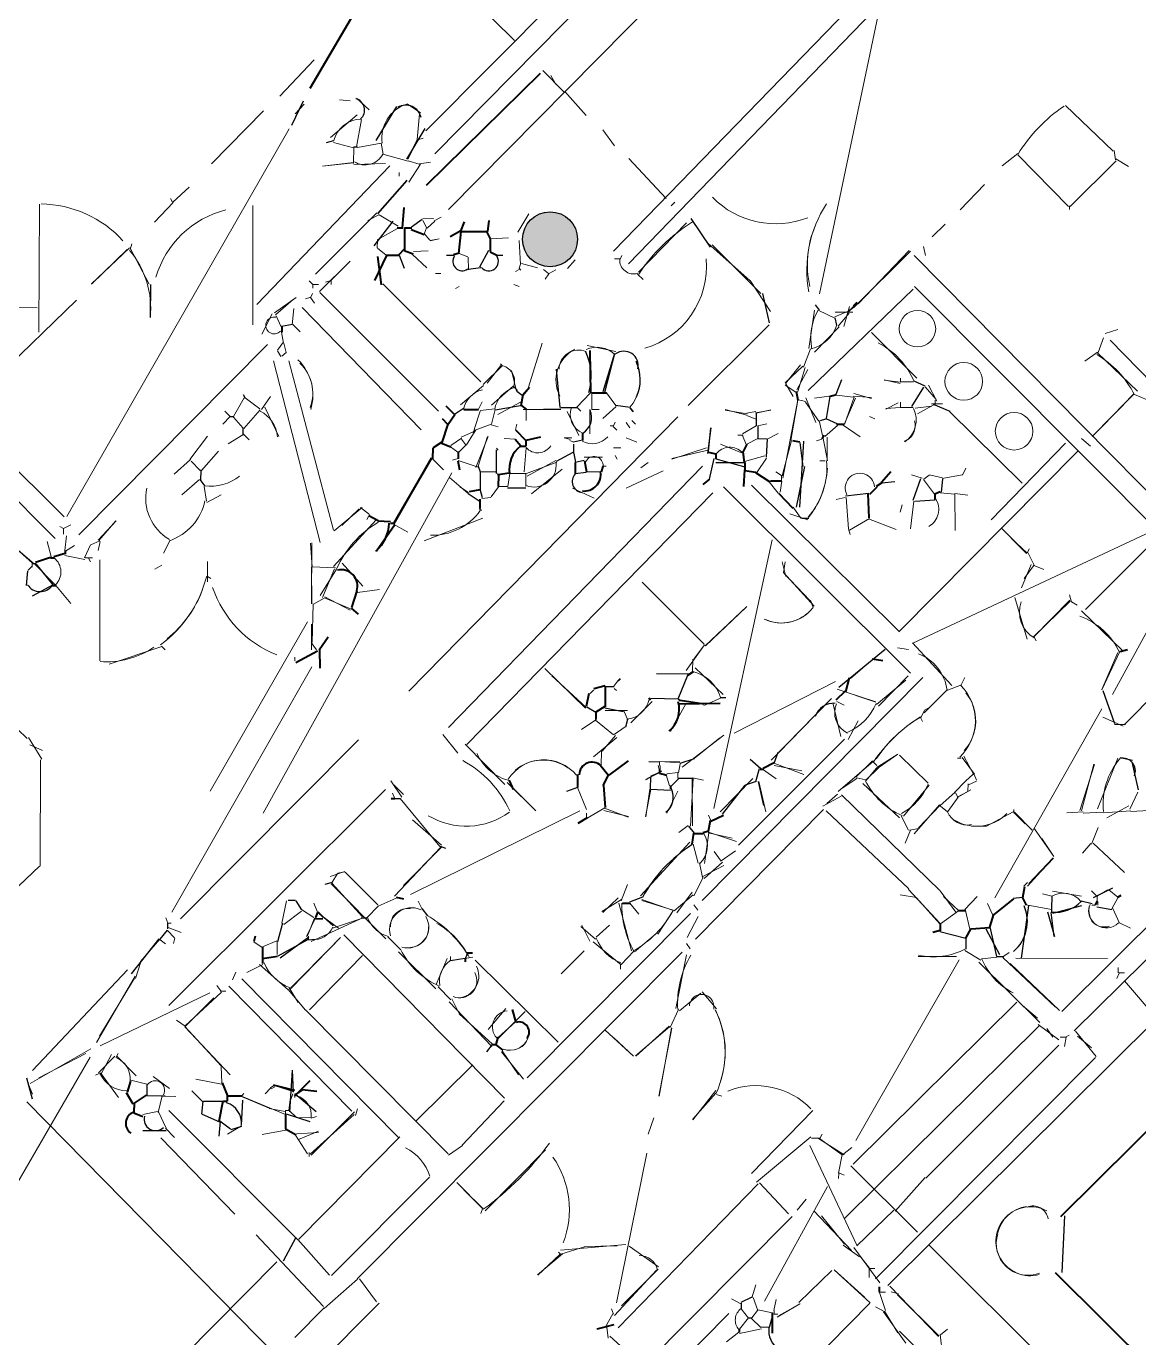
# Model space of a CAD drawing. Header units: millimetres. Extents: x 65038 to 140949, y 40232 to 87783.
# Drawn here: x 94119 to 104439, y 51325 to 63487 of the extents above; entities that cross this region are included whole.
import ezdxf

# ---------------------------------------------------------------- set-up
doc = ezdxf.new("R2010")
doc.units = ezdxf.units.MM
for name, color, linetype, lineweight in [('A_HATCH', 252, 'CONTINUOUS', 15), ('A_MED', 9, 'CONTINUOUS', 20), ('A_THIN', 8, 'CONTINUOUS', 15), ('CHECK', 2, 'CONTINUOUS', 35), ('P_NOMARK', 6, 'CONTINUOUS', 35), ('SYM', 4, 'CONTINUOUS', 25), ('TEXT_SHAPE', 7, 'CONTINUOUS', 30)]:
    doc.layers.add(name, color=color, linetype=linetype, lineweight=lineweight)

msp = doc.modelspace()

# ---------------------------------------------------------------- hatches: boundary and pattern name
at = {"layer": 'TEXT_SHAPE'}
h = msp.add_hatch(color=7, dxfattribs=at)
h.dxf.hatch_style = 1
edge = h.paths.add_edge_path()
edge.add_arc((98978, 61511), 255, 0, 360)

# ---------------------------------------------------------------- linework, layer by layer
at = {"layer": 'A_HATCH', "lineweight": 15}
for p, q in [((103308, 54436), (101790, 52934)), ((101705, 52429), (103517, 54221)), ((102463, 52806), (103698, 54039)), ((101998, 51871), (104037, 53923))]:
    msp.add_line(p, q, dxfattribs=at)
at = {"layer": 'A_HATCH', "lineweight": 20}
msp.add_line((102112, 51810), (104598, 54277), dxfattribs=at)
at = {"layer": 'A_MED', "lineweight": 20}
for p, q in [((97227, 64760), (98647, 63356)), ((101476, 61006), (102022, 63592)), ((99116, 62883), (99313, 62660)), ((96696, 62765), (96615, 62676)), ((97775, 62685), (97654, 62766)), ((97188, 62664), (96940, 62456)), ((97745, 62437), (97767, 62674)), ((96558, 62536), (94495, 58941)), ((97230, 62623), (97184, 62369)), ((99467, 62525), (99577, 62379)), ((96968, 62409), (97154, 62358)), ((97411, 62402), (97431, 62301)), ((97802, 62449), (97751, 62433)), ((97157, 62368), (97156, 62215)), ((103317, 62294), (103786, 61814)), ((97453, 62215), (97157, 62205)), ((97662, 62240), (97764, 62208)), ((97869, 62225), (97766, 62211)), ((99710, 62261), (100054, 61888)), ((103008, 62019), (102782, 61784)), ((94235, 60650), (94242, 61836)), ((96221, 60717), (96220, 61824)), ((103795, 61822), (103795, 61788)), ((97392, 61739), (97568, 61633)), ((97798, 61705), (97900, 61701)), ((100243, 61664), (99799, 61205)), ((100309, 61667), (100443, 61468)), ((97564, 61612), (97375, 61507)), ((97833, 61618), (97812, 61569)), ((97376, 61500), (97375, 61432)), ((97377, 61430), (97458, 61364)), ((97865, 61497), (97950, 61515)), ((98594, 61524), (98424, 61514)), ((100445, 61472), (100830, 61128)), ((100481, 61460), (100933, 61010)), ((97702, 61370), (97834, 61248)), ((97847, 61403), (97711, 61399)), ((98134, 61379), (98215, 61350)), ((98217, 61347), (98220, 61228)), ((98692, 61230), (98658, 61212)), ((98703, 61281), (98691, 61245)), ((98691, 61242), (98707, 61225)), ((96947, 61129), (96896, 61113)), ((96948, 61126), (96948, 61092)), ((100833, 61129), (101023, 60843)), ((94585, 60947), (93512, 59906)), ((101432, 60854), (101379, 60498)), ((101470, 60852), (101620, 60780)), ((101754, 60889), (101704, 60703)), ((101009, 60719), (100260, 59971)), ((96486, 60649), (96506, 60547)), ((104172, 60577), (104835, 59897)), ((98906, 60548), (98779, 60140)), ((98906, 60548), (98779, 60140)), ((101395, 60497), (101330, 60326)), ((104056, 60466), (103938, 60380)), ((104057, 60457), (104426, 60103)), ((101369, 60303), (101268, 60115)), ((101343, 60322), (101276, 60100)), ((99351, 60085), (99226, 59955)), ((99366, 60087), (99365, 59934)), ((99503, 60088), (99588, 59970)), ((101160, 60160), (101257, 60095)), ((101164, 60170), (101232, 60052)), ((101797, 60080), (101958, 60036)), ((102229, 60189), (102348, 60189)), ((96151, 60042), (96285, 59939)), ((98347, 60003), (98313, 59935)), ((98705, 60000), (98493, 59886)), ((99591, 59962), (99467, 59848)), ((101136, 59295), (101276, 60022)), ((101276, 60019), (101210, 59647)), ((101567, 60057), (101432, 60037)), ((101635, 60067), (101788, 60048)), ((101810, 60039), (101707, 59793)), ((101800, 60048), (101709, 59795)), ((101788, 60056), (101958, 60043)), ((102206, 59996), (102092, 59935)), ((102519, 59965), (102364, 59944)), ((102546, 59981), (102385, 59894)), ((104398, 60071), (104517, 60022)), ((95960, 59918), (96011, 59867)), ((96041, 59863), (96127, 59763)), ((96289, 59929), (96138, 59756)), ((96332, 59955), (96461, 59684)), ((100164, 59866), (97669, 57321)), ((98467, 59938), (98331, 59923)), ((98470, 59934), (98434, 59798)), ((99077, 59934), (98730, 59934)), ((99077, 59938), (98755, 59932)), ((99136, 59913), (99246, 59691)), ((99348, 59934), (99347, 59708)), ((102228, 59953), (102092, 59942)), ((102228, 59950), (102347, 59950)), ((98258, 59723), (98155, 59676)), ((98433, 59797), (98282, 59742)), ((98669, 59798), (98657, 59747)), ((100990, 59801), (100906, 59783)), ((101645, 59785), (101526, 59683)), ((101697, 59789), (101855, 59679)), ((95800, 59685), (95638, 59470)), ((98405, 59683), (98289, 59395)), ((98399, 59684), (98311, 59407)), ((98551, 59663), (98653, 59659)), ((99110, 59670), (99181, 59670)), ((99113, 59671), (99164, 59654)), ((99683, 59670), (99782, 59631)), ((100763, 59527), (100559, 59613)), ((100719, 59695), (100770, 59695)), ((100904, 59664), (100803, 59612)), ((101216, 59647), (101131, 59319)), ((101500, 59657), (101449, 59641)), ((101511, 59664), (101550, 59461)), ((97889, 59475), (97991, 59373)), ((98055, 59587), (98124, 59538)), ((98125, 59478), (98074, 59462)), ((98480, 59574), (98497, 59557)), ((98755, 59577), (98738, 59356)), ((99295, 59491), (99465, 59491)), ((100444, 59557), (100107, 59480)), ((100429, 59577), (100109, 59471)), ((100969, 59503), (100783, 59452)), ((100986, 59482), (100897, 59348)), ((95644, 59468), (95490, 59334)), ((95650, 59455), (95732, 59368)), ((98479, 59354), (98497, 59320)), ((99090, 59379), (98806, 59152)), ((99312, 59355), (99447, 59355)), ((99464, 59406), (99498, 59406)), ((100028, 59363), (99683, 59203)), ((102835, 59389), (102803, 59325)), ((95725, 59285), (95562, 59141)), ((98753, 59338), (98752, 59219)), ((101127, 59269), (101113, 59167)), ((101124, 59321), (101124, 59270)), ((102329, 59327), (102431, 59296)), ((102442, 59284), (102544, 59148)), ((102444, 59288), (102495, 59323)), ((102498, 59328), (102618, 59298)), ((102801, 59328), (102614, 59293)), ((95769, 59220), (95790, 59084)), ((98430, 59118), (98346, 59108)), ((98501, 59217), (98431, 59122)), ((98498, 59219), (98583, 59219)), ((99186, 59205), (99388, 59112)), ((101716, 59118), (101632, 59098)), ((101724, 59117), (101746, 58827)), ((102596, 59159), (102732, 59147)), ((102731, 59150), (102735, 58810)), ((102733, 59154), (102852, 59138)), ((98325, 59012), (98342, 58995)), ((101305, 58926), (101234, 59026)), ((102353, 59083), (102322, 58827)), ((97365, 58909), (96969, 58478)), ((97526, 58870), (97658, 58796)), ((101370, 58911), (101203, 58967)), ((101940, 58922), (101756, 58814)), ((101932, 58919), (102187, 58821)), ((101745, 58826), (101761, 58775)), ((93998, 58668), (94193, 58501)), ((94313, 58710), (94353, 58559)), ((94568, 58671), (94485, 58618)), ((96756, 58692), (96771, 58471)), ((96765, 58130), (96768, 58696)), ((100497, 56232), (101037, 58725)), ((94196, 58501), (94386, 58310)), ((94478, 58578), (94664, 58541)), ((94801, 58539), (94801, 57603)), ((95802, 58522), (95801, 58335)), ((101131, 58519), (101164, 58383)), ((104196, 57289), (104859, 58510)), ((96765, 58471), (96769, 58130)), ((96998, 58453), (96846, 58209)), ((96980, 58457), (96867, 58189)), ((101174, 58388), (101428, 58110)), ((97395, 58264), (97191, 58236)), ((96887, 58188), (97132, 58083)), ((96889, 58195), (97125, 58072)), ((103290, 58189), (103403, 57803)), ((96780, 58130), (96771, 57773)), ((96765, 57943), (96764, 57705)), ((96761, 57771), (96812, 57703)), ((103469, 57821), (103487, 57788)), ((104263, 57689), (104097, 57334)), ((104244, 57681), (104097, 57337)), ((96768, 57546), (95469, 55273)), ((100302, 57619), (100298, 57500)), ((101965, 57612), (101764, 57438)), ((99606, 57416), (99570, 57367)), ((99964, 57485), (100252, 57478)), ((99964, 57483), (100275, 57483)), ((102278, 57422), (102006, 57198)), ((102299, 57464), (102025, 57181)), ((100238, 57203), (100094, 56947)), ((101602, 57214), (101675, 56901)), ((101639, 57226), (101707, 57191)), ((99404, 57056), (99271, 56966)), ((99400, 57053), (99567, 56915)), ((99488, 57143), (99696, 57143)), ((99662, 57139), (99696, 57060)), ((102434, 57109), (102416, 57075)), ((102416, 57072), (102434, 57039)), ((103103, 55404), (104096, 57157)), ((104293, 56998), (104105, 57079)), ((99674, 56990), (99574, 56919)), ((104214, 57012), (104316, 57012)), ((97202, 56869), (95549, 55211)), ((99586, 56909), (99461, 56766)), ((100589, 56913), (100203, 56615)), ((94252, 56684), (94247, 55697)), ((102817, 56718), (102908, 56546)), ((104244, 56701), (104056, 56231)), ((99893, 56668), (100181, 56665)), ((99995, 56669), (100181, 56657)), ((100163, 56564), (100163, 56513)), ((100184, 56648), (100169, 56563)), ((100957, 56593), (101074, 56507)), ((102027, 56614), (101908, 56495)), ((104028, 56642), (103893, 56215)), ((104022, 56644), (103906, 56210)), ((100055, 56545), (100086, 56442)), ((100304, 56512), (100280, 56069)), ((100295, 56508), (100298, 56071)), ((100299, 56516), (100400, 56495)), ((100907, 56482), (100959, 56262)), ((100915, 56484), (100980, 56203)), ((101824, 56516), (101908, 56498)), ((97589, 56327), (97955, 55881)), ((99233, 56429), (99316, 56224)), ((99914, 56410), (99863, 56158)), ((99903, 56411), (99866, 56157)), ((100164, 56395), (100060, 56189)), ((102882, 56405), (102759, 56339)), ((104431, 56384), (104355, 56226)), ((99485, 56239), (99321, 56144)), ((99477, 56214), (99705, 56159)), ((99482, 56235), (99703, 56153)), ((103771, 56192), (103923, 56203)), ((104364, 56212), (104110, 56192)), ((104345, 56257), (104141, 56148)), ((104364, 56205), (104533, 56213)), ((97701, 56129), (97972, 55894)), ((100258, 56076), (100172, 56010)), ((100450, 56007), (100411, 55723)), ((100429, 56020), (100706, 55927)), ((100446, 56006), (100667, 55958)), ((104062, 56057), (104001, 55901)), ((100365, 55730), (100391, 55593)), ((96954, 55545), (97005, 55631)), ((100397, 55593), (100312, 55423)), ((103639, 55466), (103906, 55421)), ((104000, 55470), (104050, 55419)), ((104055, 55422), (104153, 55479)), ((104161, 55480), (104245, 55411)), ((96534, 55377), (96489, 55171)), ((97552, 55401), (97385, 55328)), ((97754, 55374), (97788, 55306)), ((99611, 55405), (99466, 55268)), ((99617, 55355), (99734, 54913)), ((99718, 55356), (99800, 55252)), ((102224, 55432), (102377, 55407)), ((102627, 55418), (102766, 55286)), ((103035, 55353), (103083, 55250)), ((104054, 55423), (104054, 55372)), ((104243, 55404), (104189, 55304)), ((96672, 55295), (96787, 55221)), ((96813, 55238), (96719, 55046)), ((96793, 55217), (96729, 55052)), ((102768, 55284), (102599, 55164)), ((102831, 55286), (102872, 55114)), ((104260, 55174), (104361, 55122)), ((96231, 54997), (96309, 54945)), ((96444, 55005), (96310, 54950)), ((96447, 54999), (96446, 54880)), ((96735, 55016), (96769, 55016)), ((97474, 55044), (97592, 54925)), ((97571, 54903), (97920, 54561)), ((98055, 54862), (98055, 54828)), ((99294, 54912), (99080, 54700)), ((99754, 54909), (99637, 54788)), ((100243, 54875), (100144, 54378)), ((102392, 54861), (102748, 54861)), ((102824, 54915), (102975, 54827)), ((103121, 54856), (102985, 54840)), ((95058, 54736), (94176, 53805)), ((99630, 54794), (99630, 54743)), ((104149, 54843), (103298, 54846)), ((104307, 54635), (104599, 54291)), ((96558, 54570), (96641, 54433)), ((97941, 54579), (98059, 54460)), ((98043, 54440), (98437, 54025)), ((98066, 54469), (98134, 54333)), ((100170, 54369), (100092, 54203)), ((99753, 53938), (99488, 54177)), ((100107, 54196), (99988, 53567)), ((94125, 53512), (96446, 51152)), ((100517, 53618), (100303, 53346)), ((101398, 53190), (100894, 52769)), ((101468, 53172), (101706, 53023)), ((101481, 53169), (101688, 53022)), ((99595, 51650), (99877, 53037)), ((101389, 53109), (101825, 52184)), ((101768, 52920), (102386, 52303)), ((101655, 52853), (101654, 52802)), ((101655, 52855), (101705, 52834)), ((100907, 52753), (99610, 51417)), ((100922, 52763), (101190, 52474)), ((101550, 52727), (100967, 51664)), ((101426, 52502), (101773, 52135)), ((102491, 52187), (104404, 50283)), ((99092, 52104), (98862, 51910)), ((101795, 52163), (102037, 51835)), ((100887, 51815), (100850, 51697)), ((101943, 51645), (99063, 48726)), ((100662, 51687), (100749, 51641)), ((100752, 51595), (100818, 51508)), ((101296, 51641), (101086, 51517)), ((101996, 51611), (102084, 51566)), ((102072, 51567), (102279, 51274)), ((102081, 51572), (102205, 51371)), ((99560, 51546), (99493, 51426)), ((100818, 51509), (100735, 51405)), ((100847, 51503), (100933, 51420)), ((99497, 51426), (99412, 51405)), ((99504, 51425), (99517, 51322)), ((100729, 51378), (100614, 51288)), ((100937, 51424), (101004, 51424)), ((102220, 51385), (102466, 51140)), ((102595, 51355), (102617, 51169))]:
    msp.add_line(p, q, dxfattribs=at)
for centre, radius, start, end in [((97231, 62357), 269, 91.1877, 166.5009), ((97262, 62387), 186, 238.3137, 332.3125), ((101177, 60273), 1653, 122.0892, 146.3446), ((101932, 60593), 536, 150.7445, 190.4819), ((99358, 60204), 325, 117.5037, 206.9309), ((99242, 60304), 180, 66.7802, 178.7113), ((103598, 59670), 894, 26.5242, 59.7097), ((99440, 60202), 373, 318.1836, 16.1396), ((96144, 59649), 307, 5.6313, 61.548), ((102132, 59834), 242, 303.9931, 26.635), ((102215, 59781), 150, 288.3, 18.5356), ((98864, 59674), 143, 221.4536, 327.6917), ((99370, 59805), 190, 240.4462, 319.0464), ((99386, 59414), 84.3, 354.2074, 154.4882), ((100645, 59423), 160, 43.8005, 141.7973), ((98827, 59423), 209, 249.8521, 4.6981), ((100838, 59399), 708, 318.8918, 4.7801), ((95833, 59646), 424, 261.6551, 308.687), ((101852, 59206), 136, 4.6901, 208.0574), ((95668, 59110), 441, 167.6452, 240.0325), ((102401, 59007), 182, 299.6923, 32.6227), ((94274, 58426), 167, 314.127, 51.2133), ((101827, 57121), 209, 156.3493, 244.6104), ((104754, 56272), 647, 139.3224, 185.8369), ((102933, 56461), 393, 237.8433, 315.6361), ((100225, 55882), 213, 312.2494, 34.671), ((103740, 55241), 208, 38.9466, 120.9569), ((104137, 55286), 161, 158.9848, 315.1407), ((97562, 55334), 300, 201.8323, 253.941), ((104118, 55279), 145, 162.3759, 290.2773), ((98230, 55242), 712, 206.2176, 246.9099), ((102535, 55483), 626, 257.0209, 298.2754), ((96709, 54959), 414, 202.4322, 249.3421), ((100889, 52951), 712, 44.3992, 111.5981)]:
    msp.add_arc(centre, radius, start, end, dxfattribs=at)
at = {"layer": 'A_THIN', "lineweight": 15}
for p, q in [((94389, 58736), (86132, 66987)), ((97827, 62516), (100756, 65471)), ((97908, 62304), (100904, 65339)), ((98037, 61787), (100785, 64569)), ((99566, 61402), (102050, 63960)), ((99706, 61283), (101979, 63631)), ((96790, 63176), (96470, 62839)), ((98911, 63076), (99108, 62877)), ((98986, 63029), (99036, 62944)), ((97024, 62804), (97125, 62796)), ((97183, 62819), (97301, 62711)), ((96319, 62701), (95838, 62212)), ((103759, 62753), (104200, 62329)), ((97411, 62404), (97192, 62362)), ((97428, 62300), (97661, 62237)), ((103316, 62307), (103171, 62194)), ((104209, 62334), (104224, 62248)), ((97493, 62193), (96257, 60906)), ((97156, 62222), (96867, 62188)), ((97156, 62219), (96867, 62189)), ((97775, 62209), (97669, 62041)), ((104229, 62239), (103801, 61815)), ((104227, 62258), (104343, 62186)), ((97648, 62058), (97378, 61750)), ((97653, 62055), (97380, 61748)), ((97579, 62130), (97579, 62096)), ((100136, 61857), (100102, 61823)), ((97372, 61758), (96802, 61188)), ((97293, 61678), (96802, 61187)), ((97391, 61739), (97288, 61684)), ((97797, 61687), (97832, 61620)), ((97908, 61678), (97837, 61613)), ((97969, 61717), (97902, 61682)), ((98780, 61748), (98678, 61578)), ((97811, 61565), (97862, 61503)), ((102642, 61652), (102523, 61533)), ((97865, 61500), (97950, 61514)), ((98690, 61500), (98705, 61278)), ((102442, 61445), (102461, 61360)), ((99210, 61322), (99139, 61240)), ((99575, 61329), (99625, 61329)), ((99645, 61362), (99627, 61328)), ((105710, 57965), (102354, 61360)), ((97914, 61194), (97965, 61194)), ((98713, 61287), (98863, 61246)), ((98916, 61231), (98965, 61195)), ((98968, 61191), (98932, 61141)), ((99032, 61228), (98965, 61192)), ((99790, 61189), (99841, 61138)), ((96745, 61126), (96779, 61092)), ((96779, 61092), (96778, 61058)), ((96779, 61092), (96829, 61092)), ((97427, 61097), (98335, 60191)), ((98135, 61073), (98101, 61055)), ((98643, 61093), (98692, 61073)), ((105398, 58019), (102358, 61075)), ((96622, 60972), (96422, 60828)), ((96595, 60954), (96431, 60812)), ((96760, 60976), (96709, 60960)), ((96757, 60970), (96793, 60920)), ((96776, 61008), (96758, 60974)), ((96843, 61019), (97943, 59918)), ((102345, 61050), (101372, 60109)), ((94220, 60877), (93407, 60884)), ((96401, 60820), (96304, 60633)), ((96602, 60871), (96587, 60718)), ((96679, 60879), (97783, 59745)), ((101738, 60841), (101619, 60792)), ((101786, 60835), (101622, 60835)), ((101751, 60826), (101649, 60707)), ((96438, 60802), (96483, 60698)), ((96593, 60720), (96661, 60652)), ((101661, 60699), (101432, 60464)), ((101960, 60648), (102380, 60225)), ((104110, 60597), (104061, 60460)), ((104244, 60674), (104126, 60638)), ((96449, 60476), (96481, 60424)), ((96499, 60552), (96450, 60482)), ((96490, 60426), (96529, 60460)), ((96531, 60463), (96510, 60548)), ((99323, 60527), (99588, 60471)), ((96414, 60384), (96847, 58699)), ((96554, 60385), (96968, 58814)), ((98534, 60339), (98358, 60164)), ((98522, 60341), (98396, 60176)), ((98517, 60357), (98534, 60340)), ((101323, 60335), (101159, 60181)), ((101301, 60346), (101163, 60175)), ((98619, 60295), (98668, 60104)), ((102077, 60206), (102229, 60185)), ((102078, 60209), (102225, 60174)), ((102229, 60223), (102229, 60189)), ((98361, 60156), (98147, 59977)), ((98637, 60149), (98434, 59973)), ((98642, 60143), (98676, 60108)), ((102457, 60144), (102560, 60027)), ((102489, 60159), (102566, 60011)), ((96142, 60040), (96042, 59868)), ((96386, 60052), (96303, 59932)), ((101281, 60022), (101348, 60006)), ((101347, 60001), (101472, 59824)), ((101349, 60042), (101444, 59813)), ((102228, 60001), (102228, 59950)), ((102516, 59984), (102550, 59984)), ((102550, 60018), (102550, 59984)), ((102550, 59984), (102618, 59984)), ((93527, 59877), (94471, 58937)), ((96011, 59867), (95943, 59798)), ((98331, 59917), (98274, 59749)), ((98755, 59934), (98755, 59832)), ((99230, 59951), (99263, 59917)), ((99365, 59934), (99433, 59934)), ((100601, 59932), (100804, 59881)), ((100601, 59928), (100807, 59893)), ((100887, 59913), (100802, 59898)), ((100802, 59876), (100887, 59842)), ((101026, 59928), (100883, 59903)), ((101026, 59929), (100890, 59898)), ((101940, 59867), (101990, 59846)), ((102683, 59914), (103358, 59250)), ((98431, 59791), (98497, 59771)), ((99534, 59781), (99568, 59781)), ((99564, 59776), (99597, 59742)), ((99583, 59816), (99565, 59782)), ((99683, 59812), (99718, 59762)), ((99737, 59832), (99771, 59798)), ((100889, 59781), (100763, 59707)), ((101475, 59830), (101506, 59693)), ((96127, 59699), (95991, 59615)), ((98158, 59667), (98057, 59598)), ((98200, 59606), (98132, 59538)), ((98157, 59659), (98193, 59609)), ((98268, 59710), (98203, 59605)), ((99162, 59647), (99195, 59629)), ((100764, 59693), (100797, 59608)), ((100905, 59661), (100990, 59661)), ((101093, 59710), (100991, 59659)), ((101549, 59676), (101548, 59457)), ((103068, 58909), (103760, 59621)), ((103907, 59664), (103990, 59594)), ((95903, 59547), (95744, 59367)), ((98479, 59560), (98478, 59341)), ((98481, 59560), (98480, 59355)), ((99567, 59576), (99635, 59576)), ((99581, 59507), (99599, 59473)), ((100391, 59406), (98037, 56983)), ((98127, 59459), (98310, 59397)), ((98329, 59355), (98482, 59355)), ((99040, 59444), (98758, 59341)), ((99031, 59459), (98766, 59316)), ((99888, 59441), (99819, 59391)), ((101073, 59354), (101125, 59322)), ((101481, 59457), (101531, 59457)), ((98068, 59346), (96318, 56189)), ((98044, 59303), (98219, 59155)), ((98604, 59338), (98587, 59219)), ((98600, 59338), (98753, 59338)), ((100848, 59231), (102220, 57872)), ((101011, 59261), (101093, 59157)), ((95928, 59142), (95794, 59071)), ((98140, 59215), (98223, 59162)), ((98207, 56827), (100488, 59160)), ((102321, 57489), (100588, 59217)), ((97235, 59025), (96977, 58809)), ((97207, 59012), (97046, 58856)), ((97303, 58958), (97221, 59024)), ((102243, 59048), (102225, 58980)), ((94532, 58865), (94464, 58830)), ((94953, 58900), (94786, 58721)), ((94950, 58902), (94793, 58718)), ((97297, 58946), (97279, 58912)), ((98355, 58925), (97810, 58714)), ((94432, 58848), (94466, 58830)), ((94465, 58829), (94465, 58778)), ((94493, 58761), (94477, 58625)), ((102343, 57767), (104554, 58803)), ((103163, 58835), (103397, 58599)), ((104625, 58759), (103944, 58077)), ((93999, 58669), (94178, 58508)), ((94714, 58677), (94661, 58559)), ((94801, 58714), (94717, 58679)), ((94806, 58709), (94788, 58624)), ((95455, 58722), (95391, 58600)), ((103255, 58740), (103403, 58600)), ((103423, 58640), (103405, 58607)), ((94175, 58505), (94175, 58471)), ((94667, 58556), (94701, 58556)), ((94698, 58555), (94716, 58521)), ((94701, 58556), (94735, 58556)), ((95802, 58522), (95801, 58386)), ((101159, 58520), (101144, 58419)), ((103410, 58606), (103467, 58491)), ((94171, 58476), (94137, 58442)), ((95377, 58489), (95311, 58453)), ((95800, 58384), (95833, 58366)), ((96767, 58473), (96988, 58465)), ((101145, 58415), (101389, 58163)), ((103441, 58495), (103351, 58278)), ((103461, 58484), (103375, 58366)), ((103460, 58490), (103558, 58449)), ((94394, 58301), (94533, 58134)), ((99831, 58333), (100406, 57756)), ((99831, 58332), (100406, 57756)), ((96884, 58182), (96784, 58128)), ((101394, 58165), (101417, 58097)), ((103799, 58164), (103466, 57824)), ((103803, 58156), (103466, 57829)), ((103797, 58214), (103815, 58146)), ((103816, 58151), (103867, 58118)), ((92899, 58060), (94128, 56882)), ((100803, 58106), (100417, 57743)), ((100796, 58101), (100420, 57740)), ((103908, 58067), (104294, 57692)), ((96728, 57963), (95825, 56395)), ((95376, 57735), (94888, 57571)), ((95375, 57739), (95408, 57705)), ((100412, 57751), (100239, 57512)), ((100412, 57750), (100311, 57617)), ((102202, 57724), (102303, 57707)), ((102340, 57768), (102705, 57375)), ((96611, 57637), (96611, 57603)), ((98929, 57532), (99306, 57163)), ((100324, 57537), (100584, 57291)), ((98995, 57463), (99312, 57169)), ((100389, 55380), (102437, 57449)), ((101625, 57412), (100685, 56932)), ((102825, 57449), (102791, 57381)), ((99383, 57334), (99349, 57300)), ((99594, 57327), (99574, 57347)), ((101641, 57341), (101999, 57220)), ((101725, 57311), (101999, 57221)), ((102793, 57380), (102657, 57328)), ((104614, 57324), (104302, 57008)), ((104316, 57022), (104613, 57320)), ((99926, 57224), (99727, 57026)), ((100559, 57255), (100405, 57189)), ((102485, 57162), (102452, 57144)), ((101835, 57047), (101742, 56873)), ((102451, 57143), (102433, 57109)), ((97982, 56918), (98123, 56747)), ((94139, 56892), (94263, 56691)), ((94153, 56825), (94270, 56771)), ((98190, 56829), (98560, 56456)), ((99597, 56892), (99382, 56712)), ((100553, 56888), (100314, 56698)), ((100726, 55893), (101710, 56877)), ((99455, 56768), (99451, 56632)), ((102018, 56618), (102205, 56736)), ((102021, 56609), (102203, 56738)), ((102220, 56729), (102484, 56467)), ((102220, 56729), (102484, 56467)), ((102756, 56699), (102790, 56699)), ((102800, 56707), (102915, 56552)), ((99982, 56633), (99991, 56597)), ((99994, 56666), (99994, 56632)), ((100000, 56632), (100000, 56598)), ((100163, 56567), (100061, 56554)), ((101058, 56631), (101312, 56581)), ((101062, 56651), (101333, 56547)), ((101977, 56671), (101649, 56390)), ((101969, 56674), (101813, 56523)), ((102019, 56624), (101911, 56492)), ((101976, 56666), (102010, 56631)), ((102901, 56553), (102831, 56487)), ((97500, 56489), (97604, 56338)), ((97529, 56454), (97619, 56362)), ((101823, 56512), (101670, 56410)), ((101879, 56465), (102220, 56145)), ((102494, 56448), (102256, 56163)), ((102830, 56487), (102730, 56383)), ((102857, 56461), (102853, 56393)), ((102933, 56487), (102859, 56454)), ((102911, 56548), (102934, 56497)), ((95443, 54407), (97453, 56410)), ((97518, 56376), (97538, 56327)), ((101679, 56347), (101508, 56255)), ((101644, 56367), (101546, 56278)), ((102592, 55472), (101680, 56361)), ((102731, 56383), (102596, 56262)), ((102762, 56337), (102669, 56205)), ((102739, 56377), (102757, 56343)), ((102852, 56390), (102755, 56339)), ((99253, 56210), (97685, 55435)), ((99315, 56190), (99315, 56156)), ((101515, 56225), (100326, 55020)), ((101538, 56210), (102305, 55488)), ((102590, 56267), (102354, 55999)), ((102595, 56263), (102397, 56053)), ((102600, 56255), (102666, 56203)), ((103025, 56068), (103272, 56202)), ((103279, 56223), (103279, 56189)), ((103284, 56194), (103385, 56092)), ((103285, 56199), (103451, 56032)), ((103923, 56191), (104109, 56199)), ((100448, 56172), (100468, 56122)), ((102234, 56166), (102303, 56031)), ((102888, 56070), (103024, 56070)), ((102322, 56031), (102271, 55912)), ((102398, 56047), (102313, 56032)), ((103472, 56045), (103651, 55789)), ((103539, 55955), (103650, 55788)), ((97966, 55876), (97535, 55420)), ((97971, 55875), (97619, 55519)), ((100306, 55903), (100353, 55727)), ((100500, 55833), (100565, 55746)), ((100697, 55839), (100566, 55747)), ((103995, 55908), (103916, 55818)), ((104017, 55911), (104305, 55639)), ((100591, 55706), (100390, 55598)), ((100576, 55736), (100406, 55583)), ((92549, 54085), (94241, 55698)), ((96937, 55601), (97073, 55649)), ((97008, 55634), (97075, 55646)), ((97078, 55642), (97380, 55340)), ((97079, 55642), (97380, 55339)), ((97455, 55024), (96949, 55535)), ((96954, 55540), (97237, 55229)), ((99695, 55528), (99639, 55377)), ((102303, 55482), (102595, 55167)), ((102597, 55469), (102741, 55271)), ((96786, 55356), (96821, 55271)), ((99641, 55388), (99459, 55277)), ((99828, 55381), (100119, 55291)), ((99830, 55389), (100124, 55288)), ((100304, 55431), (100128, 55283)), ((100295, 55457), (100154, 55266)), ((100312, 55340), (100348, 55290)), ((102378, 55406), (102594, 55165)), ((103394, 55341), (103629, 55298)), ((103547, 55441), (103631, 55421)), ((104003, 55338), (104037, 55338)), ((104060, 55372), (104060, 55338)), ((96673, 55282), (96508, 55156)), ((96761, 54999), (97253, 55226)), ((96839, 55254), (97015, 55124)), ((96877, 55226), (96965, 55145)), ((97388, 55331), (97279, 55219)), ((98765, 53737), (100282, 55260)), ((100122, 55290), (99979, 55068)), ((100351, 55233), (100250, 55036)), ((103726, 54352), (104675, 55294)), ((104197, 55307), (104261, 55169)), ((97229, 55214), (96960, 55122)), ((99265, 55138), (99401, 55021)), ((99274, 55150), (99348, 55002)), ((103838, 54171), (104831, 55149)), ((97033, 55036), (96571, 54561)), ((96985, 54985), (96571, 54566)), ((97065, 55061), (98555, 53548)), ((99378, 54997), (99638, 54782)), ((99974, 55084), (99760, 54905)), ((100243, 54982), (100279, 54933)), ((97239, 54870), (96748, 54366)), ((100202, 54901), (97190, 51872)), ((98262, 54855), (98056, 54821)), ((103179, 54852), (103667, 54391)), ((103236, 54899), (103187, 54863)), ((96313, 54788), (96165, 54712)), ((96283, 54788), (96549, 54553)), ((98025, 54841), (97921, 54602)), ((98191, 54844), (98056, 54824)), ((99054, 54065), (98284, 54828)), ((101813, 53155), (102774, 54829)), ((103522, 54248), (102954, 54809)), ((103245, 54796), (103703, 54359)), ((104246, 54759), (104246, 54708)), ((97572, 53182), (96118, 54653)), ((104256, 54707), (104236, 54657)), ((104255, 54708), (104305, 54708)), ((95823, 54525), (94806, 54032)), ((97138, 53428), (95999, 54585)), ((96548, 54556), (96709, 54363)), ((100179, 54358), (100375, 54521)), ((100388, 54533), (100521, 54374)), ((96714, 54363), (98032, 53032)), ((98568, 54378), (98404, 54184)), ((103361, 54405), (103498, 54289)), ((98134, 54330), (98445, 54049)), ((100090, 54213), (99770, 53939)), ((100082, 54216), (99773, 53937)), ((100103, 54198), (99990, 53567)), ((103505, 54229), (103696, 54089)), ((103585, 54193), (103643, 54113)), ((103793, 54132), (103760, 54114)), ((103852, 54169), (104044, 53932)), ((103870, 54121), (104000, 54014)), ((99752, 53938), (99571, 54107)), ((103710, 54112), (103761, 54112)), ((103764, 54112), (103749, 54026)), ((94711, 53927), (92857, 50723)), ((98528, 53978), (98731, 53722)), ((98533, 53987), (98686, 53762)), ((98552, 53523), (98163, 53112)), ((100515, 53593), (100299, 53349)), ((100521, 53581), (100572, 53565)), ((96638, 52233), (95443, 53432)), ((101414, 53433), (100846, 52848)), ((99942, 53366), (99889, 53213)), ((95367, 53179), (96054, 52471)), ((101402, 53177), (101487, 53177)), ((101502, 53212), (101484, 53178)), ((98167, 53108), (98037, 53020)), ((98936, 53067), (98377, 52503)), ((101776, 53090), (101690, 53022)), ((101686, 53024), (101654, 52853)), ((97859, 52816), (96951, 51904)), ((102458, 52812), (102178, 52500)), ((98113, 52764), (98347, 52528)), ((98178, 52697), (98349, 52530)), ((101354, 52611), (101271, 52507)), ((98353, 52529), (98337, 52478)), ((99427, 50643), (101224, 52450)), ((101495, 52457), (101708, 52194)), ((102167, 52509), (101822, 52178)), ((96252, 52279), (96876, 51615)), ((96640, 52236), (96931, 51905)), ((99682, 52191), (99075, 52138)), ((99602, 52177), (99297, 52171)), ((99712, 52175), (99984, 51984)), ((101698, 52183), (101847, 52076)), ((99068, 52096), (98865, 51907)), ((99057, 52119), (99074, 52102)), ((99298, 52170), (99078, 52101)), ((101851, 52085), (101942, 51971)), ((99966, 51953), (99576, 51533)), ((99980, 51962), (99640, 51621)), ((101591, 51948), (101286, 51653)), ((101591, 51948), (101286, 51653)), ((101895, 51703), (101612, 51954)), ((101947, 51649), (101614, 51955)), ((101939, 51968), (101938, 51883)), ((101939, 51968), (101989, 51968)), ((97193, 51870), (96884, 51598)), ((97212, 51872), (97368, 51657)), ((100861, 51699), (100906, 51578)), ((102034, 51745), (102090, 51577)), ((102039, 51747), (102090, 51747)), ((102129, 51803), (102581, 51336)), ((102142, 51750), (102210, 51734)), ((102202, 51723), (102583, 51342)), ((95975, 50221), (97392, 51647)), ((96882, 51602), (96612, 51327)), ((99547, 51593), (99567, 51544)), ((100902, 51578), (100849, 51511)), ((100905, 51584), (101042, 51556)), ((101074, 51679), (101053, 51577)), ((101056, 51577), (101056, 51543)), ((101297, 51639), (101097, 51530)), ((100636, 51551), (99354, 50254)), ((101056, 51543), (101090, 51543)), ((99533, 51340), (99836, 51066)), ((100940, 51409), (100735, 51365)), ((102666, 51404), (102599, 51352))]:
    msp.add_line(p, q, dxfattribs=at)
for centre, radius in [((102386, 60682), 169), ((102815, 60194), 175), ((103282, 59731), 174)]:
    msp.add_circle(centre, radius, dxfattribs=at)
for centre, radius, start, end in [((104533, 61562), 1421, 123.6578, 148.6709), ((94243, 60790), 1049, 42.48, 89.1894), ((96191, 60906), 905, 104.1063, 163.6827), ((101071, 62479), 824, 224.5987, 291.2247), ((102481, 61228), 1121, 146.9552, 190.4787), ((102288, 61280), 923, 157.2873, 192.8919), ((99753, 61319), 129, 175.4478, 288.3234), ((99636, 61262), 793, 286.1874, 4.8702), ((101324, 60814), 328, 283.4357, 342.7484), ((99412, 60264), 246, 45.8836, 113.9889), ((101684, 59902), 732, 23.3605, 62.5497), ((98502, 60195), 147, 337.2283, 76.4924), ((98399, 59895), 226, 102.4295, 169.9649), ((98717, 59888), 257, 107.5801, 169.4745), ((99355, 59889), 190, 160.7364, 246.9021), ((100736, 59441), 817, 321.3913, 356.3358), ((95281, 59195), 508, 289.4364, 347.5874), ((97883, 59318), 552, 268.5479, 324.2507), ((97871, 58063), 957, 120.5867, 155.7355), ((94693, 58664), 1134, 306.4138, 345.9182), ((94778, 58623), 1041, 308.4416, 339.8494), ((96831, 58623), 1041, 199.1115, 248.1002), ((103600, 58052), 269, 159.0348, 240.9594), ((101124, 58326), 373, 244.5706, 321.3273), ((101127, 58317), 364, 245.9721, 322.0746), ((103668, 57400), 656, 25.4792, 69.9275), ((94859, 58393), 800, 266.0227, 303.7401), ((100218, 57154), 359, 17.6042, 76.203), ((102459, 57047), 464, 313.5122, 44.9745), ((102511, 57047), 415, 318.1695, 38.5902), ((99668, 57293), 234, 275.7127, 347.9794), ((101543, 57398), 498, 293.1968, 337.4353), ((103200, 55824), 1484, 122.014, 145.4786), ((103058, 55989), 1268, 120.5197, 146.2782), ((97690, 55795), 1004, 24.4305, 61.5118), ((98712, 56930), 452, 204.5513, 256.1184), ((98920, 56294), 391, 39.1347, 147.3233), ((98914, 56289), 394, 54.3656, 131.4871), ((102519, 56800), 690, 206.4805, 246.4116), ((101964, 56685), 569, 298.6714, 336.413), ((98200, 56754), 685, 239.036, 305.9934), ((102850, 56283), 203, 203.0274, 280.2888), ((100529, 55338), 885, 178.8567, 208.5876), ((97693, 55109), 204, 64.3919, 195.7032), ((97663, 55141), 166, 82.5278, 182.116), ((97659, 55134), 194, 253.3532, 30.1286), ((97301, 54312), 1074, 32.7869, 59.9042), ((99306, 55722), 922, 298.7198, 332.0139), ((96788, 55206), 189, 264.1714, 336.8545), ((97673, 55124), 179, 273.1208, 3.5159), ((97572, 54531), 730, 25.6856, 60.7585), ((99791, 55185), 415, 201.9378, 247.6349), ((101033, 54426), 872, 149.1611, 183.8186), ((98188, 54631), 236, 123.82, 189.8026), ((98114, 54679), 203, 282.1719, 26.7448), ((103544, 55065), 605, 201.5559, 243.4), ((98141, 54635), 158, 246.8509, 28.8116), ((100384, 54395), 114, 348.6088, 176.5948), ((99735, 53977), 868, 341.6562, 26.6425), ((99703, 53973), 899, 334.6621, 25.9448), ((98595, 54207), 151, 95.7554, 222.3935), ((98612, 54161), 171, 286.6059, 12.4634), ((98605, 54174), 183, 250.8096, 334.5973), ((96843, 54648), 2614, 305.4279, 324.5263), ((98315, 52515), 843, 338.4158, 35.1863), ((99811, 51922), 165, 10.8289, 92.0445), ((100827, 51489), 131, 125.8476, 221.4186)]:
    msp.add_arc(centre, radius, start, end, dxfattribs=at)
at = {"layer": 'CHECK', "lineweight": 40}
for p, q in [((96753, 62913), (97250, 63763)), ((99337, 57299), (99313, 57178)), ((99489, 57364), (99488, 57177)), ((99487, 57179), (99403, 57126)), ((99893, 57259), (99909, 57242)), ((100169, 57247), (100186, 57230)), ((100557, 57208), (100177, 57201)), ((100405, 57202), (100184, 57235)), ((99404, 57126), (99403, 57058)), ((99701, 56674), (99524, 56541)), ((99448, 56629), (99518, 56545)), ((99993, 56560), (100061, 56543)), ((99994, 56598), (99994, 56564)), ((100926, 56598), (100960, 56598)), ((101057, 56658), (100956, 56605)), ((98600, 56494), (98635, 56410)), ((99232, 56547), (99231, 56428)), ((99520, 56547), (99466, 56446)), ((99473, 56445), (99489, 56241)), ((100095, 56445), (100095, 56411)), ((97503, 56326), (97537, 56326)), ((99321, 56145), (99235, 56095)), ((100463, 56122), (100445, 56020)), ((100587, 56168), (100470, 56113)), ((100310, 56003), (100292, 55901)), ((100313, 56002), (100398, 56002)), ((100448, 56023), (100397, 56006)), ((103380, 55507), (103359, 55406)), ((97550, 55410), (97618, 55394)), ((103276, 55394), (103092, 55248)), ((103361, 55406), (103393, 55337)), ((102766, 55287), (102834, 55287)), ((103091, 55252), (103055, 55133)), ((102596, 55102), (102528, 55084)), ((102596, 55168), (102596, 55100)), ((102881, 55119), (102832, 55032)), ((103054, 55126), (102884, 55113)), ((98208, 54896), (98259, 54896)), ((98191, 54845), (98191, 54811)), ((98626, 54368), (98662, 54249)), ((98441, 54045), (98475, 54045)), ((98474, 54043), (98540, 53991)), ((98495, 54113), (98476, 54045))]:
    msp.add_line(p, q, dxfattribs=at)
at = {"layer": 'CHECK', "lineweight": 30}
for p, q in [((104106, 57328), (104214, 57022)), ((99319, 57176), (99404, 57126)), ((99487, 57167), (99657, 57133)), ((99913, 57256), (100167, 57250)), ((100556, 57262), (100607, 57262)), ((99695, 57057), (99678, 56988)), ((101425, 57085), (101097, 56750)), ((100316, 56694), (100181, 56649)), ((100833, 56692), (100932, 56605)), ((101090, 56753), (101055, 56651)), ((104379, 56679), (104266, 56704)), ((100012, 56578), (99863, 56500)), ((99893, 56669), (99994, 56666)), ((99993, 56565), (99913, 56533)), ((100918, 56600), (100885, 56480)), ((104435, 56407), (104378, 56665)), ((98580, 56475), (98846, 56212)), ((99911, 56530), (99908, 56411)), ((100168, 56508), (100100, 56440)), ((100163, 56513), (100299, 56513)), ((100859, 56511), (100556, 56202)), ((100784, 56449), (100575, 56180)), ((100889, 56485), (100788, 56450)), ((97537, 56326), (97587, 56326)), ((98641, 56414), (98846, 56212)), ((99231, 56427), (99131, 56390)), ((99909, 56412), (100095, 56404)), ((100261, 56068), (100316, 56004)), ((97959, 55885), (98008, 55865)), ((100275, 55920), (99817, 55424)), ((96957, 55546), (96889, 55527)), ((103407, 55546), (103373, 55512)), ((102941, 55417), (102825, 55296)), ((103360, 55408), (103275, 55398)), ((97788, 55306), (97840, 55239)), ((103416, 55335), (103349, 54846)), ((103021, 55116), (103146, 54879)), ((103058, 55135), (103119, 54861)), ((102594, 55091), (102833, 55030)), ((102833, 55031), (102833, 54929)), ((98211, 54895), (98195, 54844)), ((103120, 54861), (103188, 54861)), ((98659, 54254), (98496, 54109)), ((98746, 54350), (98499, 54103)), ((98440, 54046), (98389, 53978)), ((98263, 53857), (97733, 53333))]:
    msp.add_line(p, q, dxfattribs=at)
at = {"layer": 'CHECK', "lineweight": 40}
for centre, radius, start, end in [((99911, 57154), 266, 310.5376, 15.1341), ((99368, 56543), 120, 46.4729, 178.351), ((98690, 54159), 94.5, 321.7131, 106.9791)]:
    msp.add_arc(centre, radius, start, end, dxfattribs=at)
at = {"layer": 'CHECK', "lineweight": 30}
for centre, radius, start, end in [((104289, 56582), 118, 337.1814, 102.983), ((99944, 56338), 177, 307.9968, 25.7466), ((101013, 54758), 1346, 122.1305, 151.1514), ((103038, 55185), 367, 310.7225, 23.2847)]:
    msp.add_arc(centre, radius, start, end, dxfattribs=at)
at = {"layer": 'P_NOMARK', "lineweight": 40}
for p, q in [((97831, 62012), (98889, 63052)), ((106172, 54888), (103712, 52447)), ((103663, 51931), (106024, 49594))]:
    msp.add_line(p, q, dxfattribs=at)
at = {"layer": 'P_NOMARK', "lineweight": 30}
for p, q in [((94608, 58772), (96356, 60537)), ((103875, 59551), (102219, 57876)), ((97586, 53188), (96649, 52239)), ((103751, 52455), (103726, 51931)), ((96620, 52255), (96503, 52037)), ((95579, 51156), (96445, 52030))]:
    msp.add_line(p, q, dxfattribs=at)
at = {"layer": 'SYM', "lineweight": 20}
for centre, radius, start, end in [((97746, 62450), 329, 107.2358, 188.0652), ((96323, 60068), 455, 342.8994, 45.8681), ((96394, 60084), 383, 339.9269, 46.4809), ((103434, 52220), 320, 61.4723, 284.6387), ((103450, 52217), 331, 98.9128, 167.0543), ((103456, 52404), 144, 9.0826, 112.0752), ((103412, 52199), 295, 162.123, 291.0859)]:
    msp.add_arc(centre, radius, start, end, dxfattribs=at)
at = {"layer": 'SYM', "lineweight": 15}
for centre, radius, start, end in [((96419, 60712), 77.9, 78.0646, 317.6165), ((102245, 57277), 419, 7.2887, 68.8165), ((97438, 52689), 445, 17.4282, 63.2564)]:
    msp.add_arc(centre, radius, start, end, dxfattribs=at)
at = {"layer": 'SYM', "lineweight": 30}
msp.add_arc((101215, 51393), 209, 171.8367, 237.6929, dxfattribs=at)
at = {"layer": 'TEXT_SHAPE', "lineweight": 30}
for p, q in [((96688, 62791), (96579, 62565)), ((97553, 62744), (97363, 62428)), ((97817, 62538), (97647, 62255)), ((96970, 62423), (96902, 62406)), ((97750, 62436), (97656, 62254)), ((97157, 62368), (97191, 62368)), ((97520, 61678), (97344, 61452)), ((97792, 61695), (97693, 61623)), ((100285, 61703), (100464, 61439)), ((97124, 61307), (96841, 61026)), ((97125, 61307), (96944, 61130)), ((97577, 61365), (97626, 61245)), ((98016, 61364), (98084, 61364)), ((98406, 61407), (98323, 61253)), ((98491, 61364), (98541, 61364)), ((102320, 61401), (101792, 60875)), ((102309, 61408), (101835, 60912)), ((98337, 61248), (98218, 61232)), ((95271, 61092), (95270, 60786)), ((100949, 61010), (101010, 60737)), ((101438, 60905), (101474, 60855)), ((96590, 60721), (96488, 60704)), ((101619, 60784), (101634, 60715)), ((99577, 60451), (99467, 60098)), ((99575, 60448), (99484, 60091)), ((99035, 60307), (99068, 59950)), ((101681, 60208), (101628, 60073)), ((98670, 60102), (98719, 60066)), ((102443, 60141), (102331, 59960)), ((102352, 60199), (102455, 60151)), ((96132, 60072), (96150, 60038)), ((98705, 59968), (98469, 59926)), ((99586, 59972), (99722, 59956)), ((101574, 60052), (101538, 59848)), ((102533, 59983), (102686, 59918)), ((104394, 60076), (104006, 59682)), ((104391, 60075), (104105, 59783)), ((96011, 59867), (96045, 59867)), ((98175, 59941), (98092, 59887)), ((99077, 59951), (99179, 59951)), ((99179, 59951), (99230, 59951)), ((100890, 59899), (100889, 59848)), ((100889, 59848), (100889, 59780)), ((101534, 59844), (101483, 59828)), ((101535, 59851), (101637, 59803)), ((96129, 59764), (96129, 59696)), ((100469, 59763), (100437, 59526)), ((100467, 59763), (100443, 59543)), ((100906, 59780), (100905, 59661)), ((96136, 59704), (96187, 59653)), ((99279, 59648), (99194, 59630)), ((99194, 59611), (99194, 59525)), ((100993, 59661), (100982, 59490)), ((101328, 59638), (101291, 59028)), ((101296, 59628), (101324, 59405)), ((99190, 59533), (99036, 59451)), ((99200, 59526), (99214, 59441)), ((100498, 59478), (100454, 59288)), ((100516, 59477), (100784, 59401)), ((95738, 59373), (95737, 59271)), ((98311, 59406), (98331, 59356)), ((98329, 59355), (98329, 59185)), ((99295, 59461), (99210, 59443)), ((100515, 59440), (100786, 59440)), ((101337, 59404), (101260, 59028)), ((95739, 59272), (95775, 59223)), ((99313, 59348), (99211, 59335)), ((102175, 59262), (102056, 59249)), ((102414, 59291), (102344, 59088)), ((102618, 59286), (102605, 59166)), ((98217, 59154), (98319, 59086)), ((98330, 59186), (98347, 59118)), ((98583, 59206), (98752, 59206)), ((101936, 59154), (101717, 59130)), ((102547, 59091), (102360, 59079)), ((101377, 58921), (101309, 58921)), ((94175, 58505), (94209, 58505)), ((94207, 58503), (94367, 58306)), ((97049, 58508), (97240, 58296)), ((94132, 58438), (94120, 58301)), ((94177, 58204), (94373, 58309)), ((102086, 57706), (101658, 57355)), ((100253, 57466), (100162, 57246)), ((99489, 57364), (99574, 57364)), ((102657, 57329), (102448, 57120)), ((102657, 57329), (102487, 57159)), ((101588, 57253), (101029, 56680)), ((103644, 55775), (103408, 55512)), ((104019, 55407), (104198, 55497)), ((96618, 55381), (96550, 55381)), ((96675, 55292), (96622, 55376)), ((99834, 55412), (99715, 55363)), ((103631, 55423), (103630, 55304)), ((103903, 55378), (104007, 55352)), ((97227, 55220), (97278, 55220)), ((103593, 55276), (103658, 55047)), ((103623, 55269), (103650, 55047)), ((103630, 55304), (103630, 55270)), ((103908, 55330), (103638, 55258)), ((104051, 55320), (104188, 55297)), ((95425, 55106), (95357, 55021)), ((95431, 55169), (95431, 55118)), ((96496, 55170), (96451, 54998)), ((99530, 55152), (99405, 55039)), ((95348, 55023), (95093, 54700)), ((96734, 55018), (96454, 54865)), ((96741, 55041), (96476, 54844)), ((96735, 55050), (96735, 55016)), ((96585, 53808), (96596, 53603)), ((94123, 53735), (94173, 53542)), ((95238, 53672), (95238, 53569)), ((96428, 53666), (96596, 53612)), ((95373, 53569), (95407, 53569)), ((95757, 53519), (95744, 53400)), ((95762, 53518), (95949, 53518)), ((96566, 53536), (96555, 53433)), ((96611, 53590), (96808, 53424)), ((95751, 53400), (95913, 53329)), ((96529, 53403), (96749, 53332)), ((95917, 53331), (95905, 53194)), ((96014, 53260), (95916, 53334)), ((96115, 53285), (96018, 53253)), ((95202, 53246), (95418, 53246)), ((100850, 51703), (100749, 51651)), ((100751, 51645), (100751, 51594)), ((100819, 51509), (100852, 51509)), ((101044, 51541), (101010, 51422))]:
    msp.add_line(p, q, dxfattribs=at)
at = {"layer": 'TEXT_SHAPE', "lineweight": 15}
for p, q in [((95630, 61995), (95480, 61855)), ((95483, 61853), (95309, 61670)), ((95458, 61891), (95476, 61857)), ((95073, 61429), (94724, 61098)), ((95055, 61417), (94725, 61096)), ((95081, 61435), (95260, 61095)), ((95099, 61468), (95083, 61417)), ((95413, 55220), (95433, 55170)), ((95431, 55169), (95465, 55169)), ((95431, 55102), (95494, 55034)), ((95435, 55129), (95555, 55084)), ((95357, 55021), (95178, 54814)), ((95361, 55014), (95410, 54978)), ((95497, 55032), (95484, 54981)), ((95181, 54812), (95132, 54658)), ((95125, 54661), (94799, 54121)), ((96063, 54714), (96032, 54644)), ((95929, 54530), (95595, 54217)), ((95888, 54592), (95923, 54542)), ((95919, 54539), (95970, 54539)), ((95513, 54269), (95595, 54214)), ((95590, 54210), (96011, 53763)), ((95591, 54211), (95928, 53847)), ((94719, 54005), (94157, 53684)), ((94941, 53937), (94791, 53781)), ((94910, 53951), (94810, 53765)), ((94971, 53960), (94953, 53926)), ((94962, 53933), (95139, 53755)), ((94797, 53776), (94763, 53759)), ((94807, 53783), (94975, 53552)), ((95928, 53842), (95935, 53689)), ((94138, 53682), (94177, 53583)), ((96386, 53641), (96337, 53588)), ((96417, 53664), (96386, 53643)), ((96425, 53653), (96391, 53635)), ((95379, 53568), (95342, 53415)), ((96116, 53564), (96373, 53453)), ((96138, 53589), (96118, 53569)), ((96591, 53587), (96573, 53536)), ((96610, 53586), (96610, 53552)), ((95345, 53419), (95418, 53269)), ((96372, 53451), (96522, 53422)), ((96524, 53433), (96558, 53433)), ((96524, 53433), (96524, 53399)), ((97160, 53397), (96754, 53029)), ((97164, 53419), (96761, 53019)), ((97192, 53448), (97174, 53386)), ((96743, 53042), (96743, 53007))]:
    msp.add_line(p, q, dxfattribs=at)
at = {"layer": 'TEXT_SHAPE', "lineweight": 40}
for p, q in [((97621, 61807), (97607, 61619)), ((98180, 61673), (98147, 61588)), ((98411, 61687), (98397, 61584)), ((97560, 61619), (97611, 61619)), ((97628, 61619), (97627, 61415)), ((97628, 61619), (97696, 61619)), ((97689, 61602), (97810, 61557)), ((98150, 61591), (98051, 61534)), ((98151, 61585), (98130, 61381)), ((98153, 61585), (98390, 61585)), ((98388, 61584), (98422, 61516)), ((97623, 61418), (97574, 61366)), ((98424, 61517), (98423, 61398)), ((97462, 61362), (97350, 61128)), ((97377, 61353), (97412, 61090)), ((97457, 61364), (97576, 61364)), ((97624, 61408), (97709, 61375)), ((98134, 61384), (98083, 61368)), ((98422, 61396), (98490, 61362)), ((101792, 60886), (101741, 60835)), ((101822, 60925), (101788, 60891)), ((96489, 60700), (96489, 60649)), ((99348, 60479), (99354, 60084)), ((98787, 60136), (98724, 60063)), ((98787, 60136), (98727, 60066)), ((99366, 60087), (99501, 60087)), ((101260, 60103), (101277, 60018)), ((98010, 59968), (98094, 59883)), ((98707, 59972), (98757, 59936)), ((98726, 60070), (98708, 59967)), ((101636, 60068), (101568, 60050)), ((97976, 59849), (98026, 59798)), ((98096, 59882), (98033, 59793)), ((98179, 59934), (98315, 59934)), ((99717, 59947), (99750, 59913)), ((98029, 59797), (97974, 59628)), ((98283, 59745), (98265, 59712)), ((98657, 59745), (98754, 59644)), ((101634, 59797), (101702, 59797)), ((97973, 59630), (97894, 59579)), ((97972, 59621), (98057, 59587)), ((98655, 59659), (98706, 59596)), ((98703, 59594), (98754, 59594)), ((98890, 59677), (98754, 59646)), ((98754, 59645), (98754, 59594)), ((99280, 59713), (99279, 59645)), ((100803, 59611), (100770, 59542)), ((101228, 59647), (101291, 59632)), ((101518, 59694), (101500, 59660)), ((97875, 59483), (97526, 58871)), ((97878, 59481), (97529, 58880)), ((97892, 59577), (97888, 59475)), ((98127, 59543), (98127, 59475)), ((100447, 59538), (100514, 59522)), ((100515, 59525), (100515, 59474)), ((100766, 59542), (100779, 59439)), ((98123, 59457), (98137, 59372)), ((99211, 59440), (99210, 59338)), ((99299, 59458), (99315, 59356)), ((99468, 59405), (99452, 59354)), ((100780, 59372), (100771, 59220)), ((100785, 59368), (100887, 59351)), ((100786, 59440), (100786, 59406)), ((100786, 59406), (100786, 59372)), ((102139, 59356), (102051, 59256)), ((98600, 59342), (98498, 59328)), ((98499, 59321), (98498, 59219)), ((100458, 59286), (100395, 59237)), ((100883, 59348), (101018, 59263)), ((101022, 59270), (101124, 59270)), ((102056, 59252), (102004, 59219)), ((98328, 59188), (98227, 59168)), ((101097, 59158), (101229, 59019)), ((101924, 59150), (101936, 58929)), ((102009, 59214), (101941, 59146)), ((102546, 59150), (102546, 59099)), ((102597, 59169), (102547, 59148)), ((98328, 59100), (98328, 59015)), ((97296, 58951), (97383, 58905)), ((97379, 58901), (97498, 58894)), ((97497, 58879), (97531, 58879)), ((97537, 58862), (97369, 58618)), ((94481, 58624), (94481, 58590)), ((94343, 58562), (94206, 58514)), ((94345, 58556), (94379, 58556)), ((94479, 58597), (94376, 58566)), ((94361, 58301), (94395, 58301)), ((97185, 58251), (97137, 58096)), ((97134, 58092), (97197, 58036)), ((96920, 57821), (96836, 57702)), ((96822, 57691), (96620, 57585)), ((96841, 57705), (96844, 57535)), ((104335, 57705), (104267, 57687)), ((102065, 57602), (101965, 57619)), ((99628, 57435), (99608, 57415)), ((100304, 57499), (100252, 57467)), ((101752, 57445), (101719, 57314)), ((99488, 57371), (99384, 57344)), ((101715, 57322), (101630, 57237)), ((103645, 55773), (103420, 55533)), ((99650, 55356), (99718, 55356)), ((104052, 55373), (104034, 55339)), ((104273, 55425), (104240, 55407)), ((96822, 55270), (96802, 55221)), ((96824, 55275), (96875, 55224)), ((96804, 55209), (96871, 55212)), ((96243, 55050), (96230, 54999)), ((96311, 54948), (96310, 54846)), ((96449, 54862), (96311, 54839)), ((96310, 54846), (96310, 54795)), ((95086, 53706), (95054, 53603)), ((95937, 53690), (95985, 53570)), ((96409, 53670), (96607, 53621)), ((96749, 53708), (96603, 53563)), ((95046, 53600), (95108, 53495)), ((95233, 53576), (95119, 53500)), ((95943, 53519), (95907, 53332)), ((95949, 53518), (95983, 53518)), ((95983, 53569), (96118, 53569)), ((95983, 53569), (95983, 53518)), ((96676, 53622), (96626, 53588)), ((96814, 53609), (96678, 53624)), ((95116, 53410), (95200, 53376)), ((95119, 53501), (95118, 53416)), ((96524, 53399), (96524, 53263)), ((96524, 53263), (96622, 53206)), ((102031, 51798), (102031, 51747)), ((101039, 51555), (101038, 51368)), ((99571, 51444), (99412, 51405)), ((100733, 51407), (100733, 51373))]:
    msp.add_line(p, q, dxfattribs=at)
at = {"layer": 'TEXT_SHAPE', "lineweight": 20}
for p, q in [((95129, 54678), (94772, 54062)), ((95858, 54478), (95596, 54216)), ((94671, 53962), (94235, 53735)), ((95088, 53713), (95239, 53677)), ((95297, 53748), (95448, 53637)), ((95693, 53724), (95930, 53676)), ((95238, 53569), (95373, 53569)), ((95407, 53566), (95508, 53563)), ((95656, 53615), (95757, 53513)), ((96117, 53565), (96525, 53395)), ((95337, 53423), (95200, 53396)), ((96558, 53432), (96625, 53369)), ((95411, 53268), (95493, 53181)), ((96115, 53292), (95985, 53213)), ((96626, 53367), (96761, 53364)), ((96813, 53378), (96762, 53361)), ((96526, 53251), (96307, 53211)), ((96616, 53205), (96729, 53032)), ((96829, 53228), (96625, 53216)), ((96830, 53242), (96644, 53165))]:
    msp.add_line(p, q, dxfattribs=at)
at = {"layer": 'TEXT_SHAPE'}
for p, q in [((96565, 53419), (96589, 53808)), ((96126, 53528), (96114, 53297))]:
    msp.add_line(p, q, dxfattribs=at)
msp.add_circle((98978, 61511), 255, dxfattribs=at)
at = {"layer": 'TEXT_SHAPE', "lineweight": 30}
for centre, radius, start, end in [((97151, 62710), 107, 310.8251, 76.27), ((97641, 62610), 144, 11.9449, 120.943), ((98163, 61307), 87.4, 143.9481, 305.5274), ((98410, 61308), 89, 221.2564, 34.6149), ((98840, 60243), 520, 342.9873, 26.2933), ((99663, 60340), 133, 347.5546, 125.908), ((99445, 60211), 370, 334.294, 26.704), ((99191, 59859), 172, 301.181, 23.3926), ((99285, 59265), 102, 135.6698, 265.2604), ((94248, 58382), 138, 212.8615, 324.4497), ((101610, 57024), 185, 85.9213, 160.5086), ((103666, 55605), 334, 263.8739, 315.2177), ((95915, 53313), 202, 355.2683, 71.8101), ((95319, 53353), 107, 165.9893, 313.9608)]:
    msp.add_arc(centre, radius, start, end, dxfattribs=at)
at = {"layer": 'TEXT_SHAPE', "lineweight": 15}
for centre, radius, start, end in [((94433, 60869), 841, 354.3094, 39.9378), ((95058, 53897), 283, 205.4863, 268.8123)]:
    msp.add_arc(centre, radius, start, end, dxfattribs=at)
at = {"layer": 'TEXT_SHAPE', "lineweight": 40}
for centre, radius, start, end in [((98866, 59381), 267, 127.4633, 189.137), ((99295, 59331), 154, 263.8255, 9.1519), ((97129, 58889), 356, 311.1206, 358.3927), ((97039, 58294), 153, 343.5491, 102.485), ((95151, 53313), 109, 107.5184, 236.3514)]:
    msp.add_arc(centre, radius, start, end, dxfattribs=at)
at = {"layer": 'TEXT_SHAPE', "lineweight": 20}
for centre, radius, start, end in [((94869, 53726), 214, 354.7398, 67.6846), ((95315, 53621), 87.9, 330.8642, 146.5357), ((96581, 53393), 182, 351.1852, 76.693)]:
    msp.add_arc(centre, radius, start, end, dxfattribs=at)

doc.saveas('drawing.dxf')
